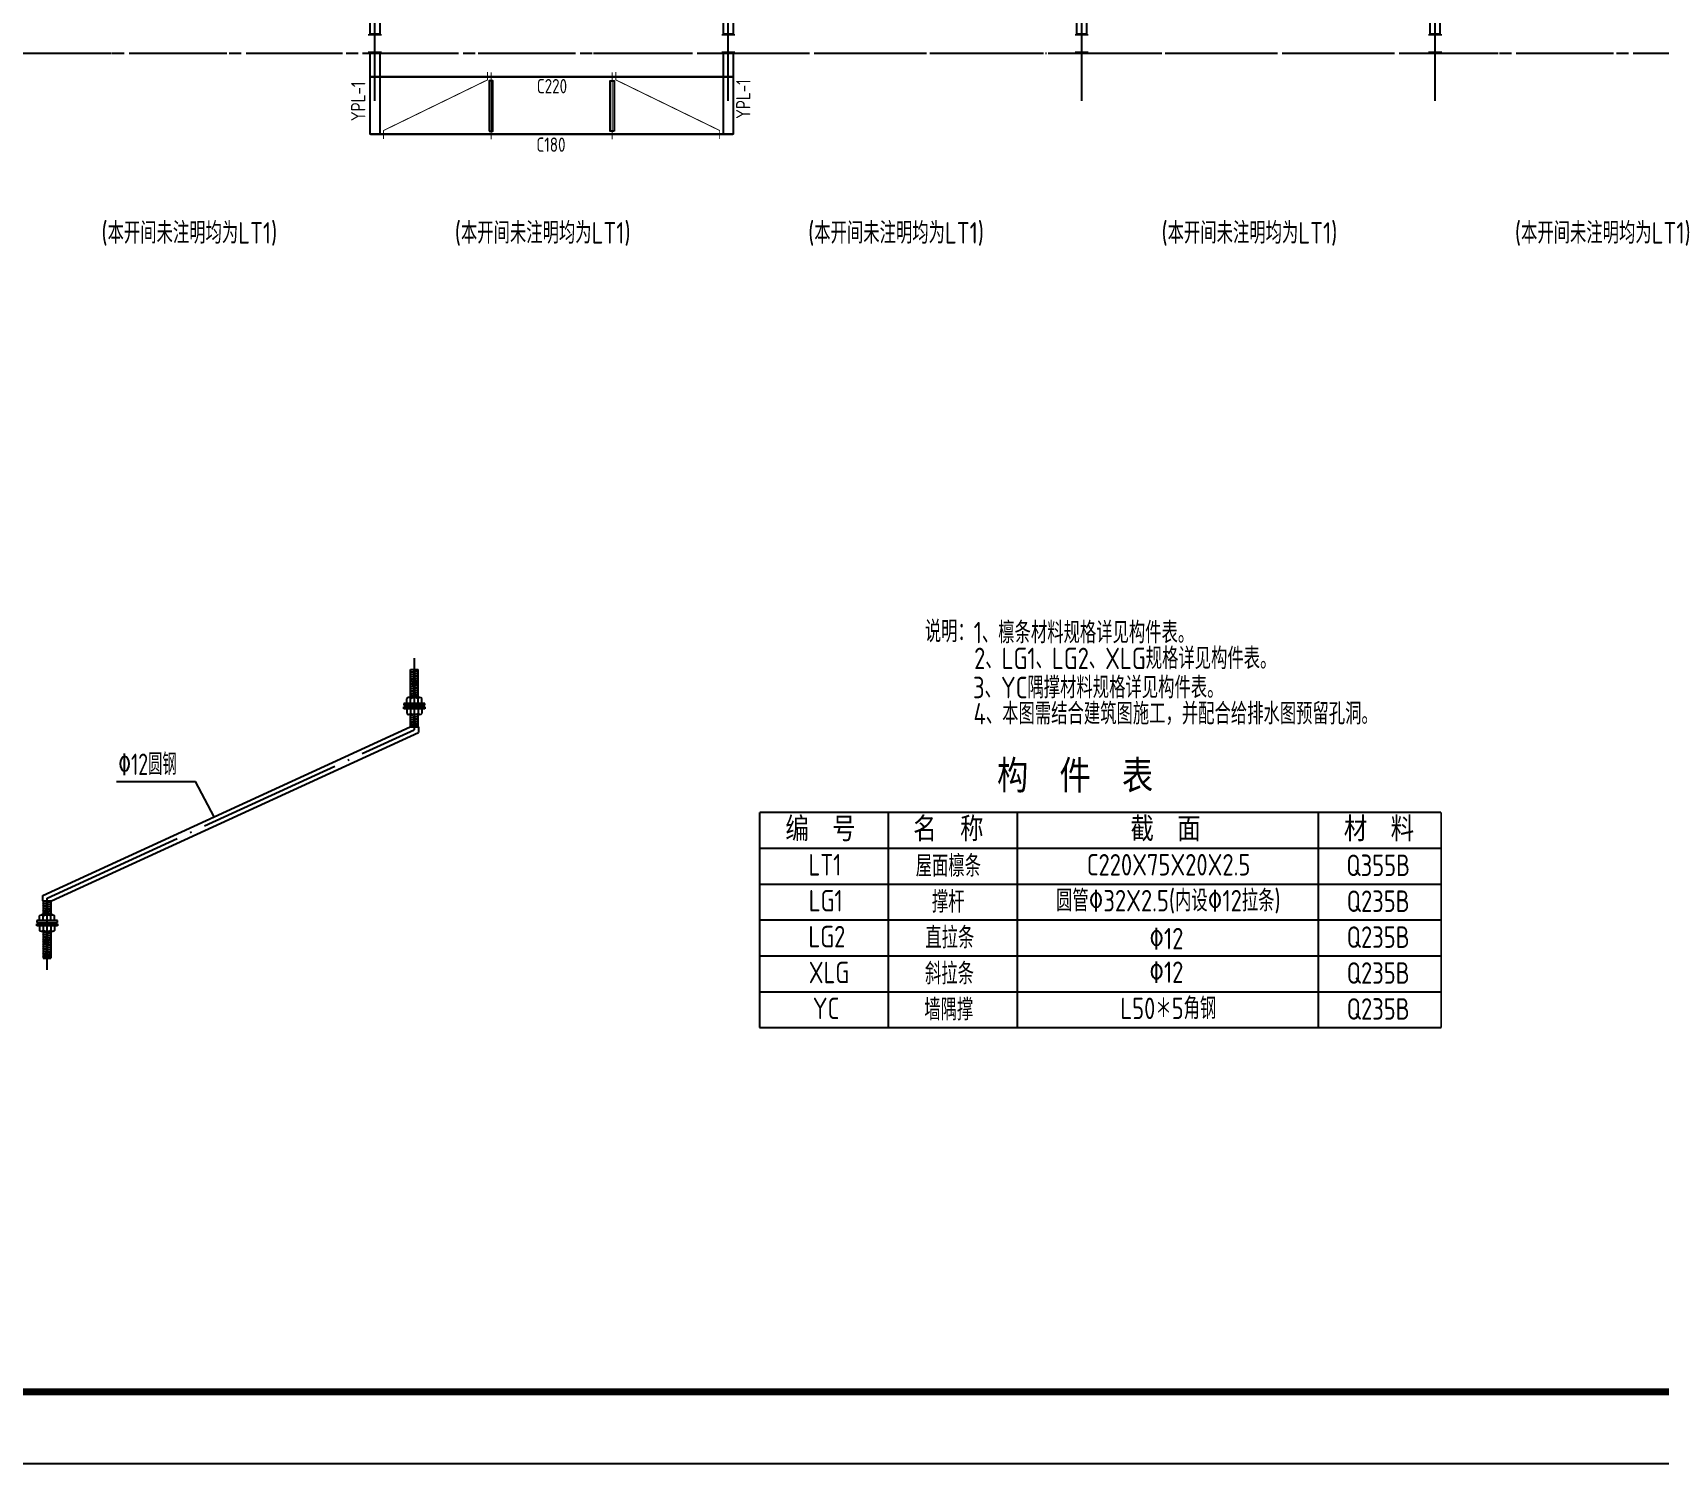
# Model space of a CAD drawing. Extents: x 8844666 to 9156203, y 1662182 to 2655606.
# Drawn here: x 8999219 to 9033289, y 1984432 to 2014410 of the extents above; entities that cross this region are included whole.
import ezdxf
from ezdxf.enums import TextEntityAlignment as Align

# ---------------------------------------------------------------- set-up
doc = ezdxf.new("R2010")
doc.units = 0
doc.header["$LTSCALE"] = 1000
doc.header["$MEASUREMENT"] = 0
doc.linetypes.add('DASH', pattern=[0.35, 0.25, -0.1])
doc.linetypes.add('DOTE', pattern=[2.42, 2, -0.2, 0.02, -0.2])
for name, color, linetype in [('10014', 150, 'CONTINUOUS'), ('DOTE', 8, 'DOTE'), ('PUB_TEXT', 7, 'CONTINUOUS'), ('PUB_TITLE', 4, 'CONTINUOUS'), ('支撑', 4, 'CONTINUOUS'), ('柱', 2, 'CONTINUOUS'), ('标注文字', 3, 'CONTINUOUS'), ('梁', 4, 'CONTINUOUS'), ('檩条', 150, 'CONTINUOUS'), ('檩条拉条', 1, 'CONTINUOUS')]:
    doc.layers.add(name, color=color, linetype=linetype)
doc.styles.add('-宋体', font='')
doc.styles.add('TSSD_DIMENSION', font='atssdeng.shx', dxfattribs={"width": 0.7, "bigfont": 'atssdchn.shx'})
doc.styles.add('TSSD_REIN', font='atssdeng.shx', dxfattribs={"width": 0.7, "bigfont": 'atssdchn.shx'})
doc.styles.get('-宋体').set_extended_font_data('SimSun')

msp = doc.modelspace()

# ---------------------------------------------------------------- hatches: boundary and pattern name
at = {"layer": '柱'}
for points in [[(9006529.3, 2013978.5), (9006249.3, 2013978.5), (9006249.3, 2014010.5), (9006377.3, 2014010.5), (9006377.3, 2014346.5), (9006249.3, 2014346.5), (9006249.3, 2014378.5), (9006529.3, 2014378.5), (9006529.3, 2014346.5), (9006401.3, 2014346.5), (9006401.3, 2014010.5), (9006529.3, 2014010.5)], [(9013929.3, 2013978.5), (9013649.3, 2013978.5), (9013649.3, 2014010.5), (9013777.3, 2014010.5), (9013777.3, 2014346.5), (9013649.3, 2014346.5), (9013649.3, 2014378.5), (9013929.3, 2014378.5), (9013929.3, 2014346.5), (9013801.3, 2014346.5), (9013801.3, 2014010.5), (9013929.3, 2014010.5)], [(9021329.3, 2013978.5), (9021049.3, 2013978.5), (9021049.3, 2014010.5), (9021177.3, 2014010.5), (9021177.3, 2014346.5), (9021049.3, 2014346.5), (9021049.3, 2014378.5), (9021329.3, 2014378.5), (9021329.3, 2014346.5), (9021201.3, 2014346.5), (9021201.3, 2014010.5), (9021329.3, 2014010.5)], [(9028729.3, 2013978.5), (9028449.3, 2013978.5), (9028449.3, 2014010.5), (9028577.3, 2014010.5), (9028577.3, 2014346.5), (9028449.3, 2014346.5), (9028449.3, 2014378.5), (9028729.3, 2014378.5), (9028729.3, 2014346.5), (9028601.3, 2014346.5), (9028601.3, 2014010.5), (9028729.3, 2014010.5)]]:
    msp.add_hatch(color=2, dxfattribs=at).paths.add_polyline_path(points)

# ---------------------------------------------------------------- linework, layer by layer
at = {"layer": '10014', "const_width": 50}
for points in [[(9013889.3, 2013478.5), (9006289.3, 2013478.5)], [(9013889.3, 2012278.5), (9006289.3, 2012278.5)]]:
    msp.add_lwpolyline(points, dxfattribs=at)
at = {"layer": 'DOTE'}
for p, q in [((9006389.3, 2012978.5), (9006389.3, 2062978.5)), ((9013789.3, 2012978.5), (9013789.3, 2062978.5)), ((9021189.3, 2012978.5), (9021189.3, 2062978.5)), ((9028589.3, 2012978.5), (9028589.3, 2062978.5)), ((8916589.3, 2013978.5), (9125789.3, 2013978.5))]:
    msp.add_line(p, q, dxfattribs=at)
at = {"layer": 'DOTE', "color": 8, "linetype": 'DOTE', "ltscale": 1.5}
for p, q in [((9007213.5, 2001304.5), (9007213.5, 1999803.6)), ((8999523.5, 1996276.1), (9007213.5, 1999803.6)), ((8999523.5, 1994775.3), (8999523.5, 1996276.1))]:
    msp.add_line(p, q, dxfattribs=at)
at = {"layer": 'PUB_TEXT', "color": 150}
for p, q in [((9017145.5, 1993561.7), (9017145.5, 1998075)), ((9019845.2, 1993561.7), (9019845.2, 1998075)), ((9026145.5, 1993561.7), (9026145.5, 1998075)), ((9014445.3, 1997322.7), (9028716.7, 1997322.7)), ((9014445.3, 1996570.5), (9028716.7, 1996570.5)), ((9014445.3, 1995818.3), (9028716.7, 1995818.3)), ((9014445.3, 1995818.3), (9028716.7, 1995818.3)), ((9014445.3, 1995818.3), (9028716.7, 1995818.3)), ((9014445.3, 1995818.3), (9028716.7, 1995818.3)), ((9014445.3, 1995066.1), (9028716.7, 1995066.1)), ((9014445.3, 1994313.9), (9028716.7, 1994313.9)), ((9014445.3, 1993561.7), (9028716.7, 1993561.7))]:
    msp.add_line(p, q, dxfattribs=at)
at = {"layer": 'PUB_TEXT', "color": 150, "const_width": 39.7}
for points in [[(9014445.3, 1993561.7), (9014445.3, 1998075)], [(9014445.3, 1998075), (9028716.7, 1998075)], [(9028716.7, 1993561.7), (9028716.7, 1998075)], [(9014445.3, 1993561.7), (9028716.7, 1993561.7)]]:
    msp.add_lwpolyline(points, dxfattribs=at)
at = {"layer": 'PUB_TITLE'}
msp.add_lwpolyline([(8903902.8, 1984431.6), (9156202.8, 1984431.6), (9156202.8, 2073531.6), (8903902.8, 2073531.6)], close=True, dxfattribs=at)
at = {"layer": 'PUB_TITLE', "const_width": 150}
msp.add_lwpolyline([(8907652.8, 1985931.6), (9154702.8, 1985931.6), (9154702.8, 2072031.6), (8907652.8, 2072031.6)], close=True, dxfattribs=at)
at = {"layer": '支撑', "linetype": 'Continuous'}
for p, q in [((9007123.4, 2001012), (9007303.5, 2001037)), ((9007133.4, 2001018.5), (9007123.4, 2001012)), ((9007133.4, 2001008.4), (9007123.4, 2001012)), ((9007123.4, 2000962), (9007303.5, 2000987)), ((9007133.4, 2000968.4), (9007123.4, 2000962)), ((9007133.4, 2000958.3), (9007123.4, 2000962)), ((9007133.4, 2000476.2), (9007133.4, 2001062.1)), ((9007133.4, 2001062.1), (9007293.5, 2001062.1)), ((9007133.4, 2001018.5), (9007293.5, 2001040.7)), ((9007133.4, 2001008.4), (9007293.5, 2001030.6)), ((9007133.4, 2000968.4), (9007293.5, 2000990.7)), ((9007133.4, 2000958.3), (9007293.5, 2000980.6)), ((9007293.5, 2000476.2), (9007293.5, 2001062.1)), ((9007303.5, 2001037), (9007293.5, 2001040.7)), ((9007293.5, 2001030.6), (9007303.5, 2001037)), ((9007303.5, 2000987), (9007293.5, 2000990.7)), ((9007293.5, 2000980.6), (9007303.5, 2000987)), ((9007123.4, 2000912), (9007303.5, 2000937)), ((9007133.4, 2000918.4), (9007123.4, 2000912)), ((9007133.4, 2000908.3), (9007123.4, 2000912)), ((9007123.4, 2000861.9), (9007303.5, 2000887)), ((9007133.4, 2000868.4), (9007123.4, 2000861.9)), ((9007133.4, 2000858.3), (9007123.4, 2000861.9)), ((9007123.4, 2000811.9), (9007303.5, 2000836.9)), ((9007133.4, 2000818.4), (9007123.4, 2000811.9)), ((9007133.4, 2000808.3), (9007123.4, 2000811.9)), ((9007123.4, 2000761.9), (9007303.5, 2000786.9)), ((9007133.4, 2000768.3), (9007123.4, 2000761.9)), ((9007133.4, 2000758.2), (9007123.4, 2000761.9)), ((9007123.4, 2000711.9), (9007303.5, 2000736.9)), ((9007133.4, 2000718.3), (9007123.4, 2000711.9)), ((9007133.4, 2000708.2), (9007123.4, 2000711.9)), ((9007123.4, 2000661.8), (9007303.5, 2000686.9)), ((9007133.4, 2000668.3), (9007123.4, 2000661.8)), ((9007133.4, 2000658.2), (9007123.4, 2000661.8)), ((9007123.4, 2000611.8), (9007303.5, 2000636.8)), ((9007133.4, 2000618.3), (9007123.4, 2000611.8)), ((9007133.4, 2000918.4), (9007293.5, 2000940.6)), ((9007133.4, 2000908.3), (9007293.5, 2000930.5)), ((9007133.4, 2000868.4), (9007293.5, 2000890.6)), ((9007133.4, 2000858.3), (9007293.5, 2000880.5)), ((9007133.4, 2000818.4), (9007293.5, 2000840.6)), ((9007133.4, 2000808.3), (9007293.5, 2000830.5)), ((9007133.4, 2000768.3), (9007293.5, 2000790.6)), ((9007133.4, 2000758.2), (9007293.5, 2000780.5)), ((9007133.4, 2000718.3), (9007293.5, 2000740.5)), ((9007133.4, 2000708.2), (9007293.5, 2000730.4)), ((9007133.4, 2000668.3), (9007293.5, 2000690.5)), ((9007133.4, 2000658.2), (9007293.5, 2000680.4)), ((9007133.4, 2000618.3), (9007293.5, 2000640.5)), ((9007133.4, 2000608.1), (9007293.5, 2000630.4)), ((9007303.5, 2000937), (9007293.5, 2000940.6)), ((9007293.5, 2000930.5), (9007303.5, 2000937)), ((9007303.5, 2000887), (9007293.5, 2000890.6)), ((9007293.5, 2000880.5), (9007303.5, 2000887)), ((9007303.5, 2000836.9), (9007293.5, 2000840.6)), ((9007293.5, 2000830.5), (9007303.5, 2000836.9)), ((9007303.5, 2000786.9), (9007293.5, 2000790.6)), ((9007293.5, 2000780.5), (9007303.5, 2000786.9)), ((9007303.5, 2000736.9), (9007293.5, 2000740.5)), ((9007293.5, 2000730.4), (9007303.5, 2000736.9)), ((9007303.5, 2000686.9), (9007293.5, 2000690.5)), ((9007293.5, 2000680.4), (9007303.5, 2000686.9)), ((9007303.5, 2000636.8), (9007293.5, 2000640.5)), ((9007293.5, 2000630.4), (9007303.5, 2000636.8)), ((9006995.2, 2000356.2), (9006995.2, 2000316.2)), ((9007431.8, 2000356.2), (9006995.2, 2000356.2)), ((9006995.2, 2000316.2), (9007431.8, 2000316.2)), ((9006995.2, 2000281.6), (9007431.8, 2000281.6)), ((9006995.2, 2000241.6), (9006995.2, 2000281.6)), ((9007055.2, 2000356.2), (9007055.2, 2000452.2)), ((9007332.2, 2000476.2), (9007094.8, 2000476.2)), ((9007133.4, 2000608.1), (9007123.4, 2000611.8)), ((9007123.4, 2000561.8), (9007303.5, 2000586.8)), ((9007133.4, 2000568.2), (9007123.4, 2000561.8)), ((9007133.4, 2000558.1), (9007123.4, 2000561.8)), ((9007123.4, 2000511.8), (9007303.5, 2000536.8)), ((9007133.4, 2000518.2), (9007123.4, 2000511.8)), ((9007133.4, 2000508.1), (9007123.4, 2000511.8)), ((9007133.4, 2000568.2), (9007293.5, 2000590.5)), ((9007133.4, 2000558.1), (9007293.5, 2000580.4)), ((9007133.4, 2000518.2), (9007293.5, 2000540.4)), ((9007133.4, 2000508.1), (9007293.5, 2000530.3)), ((9007133.4, 2000281.6), (9007133.4, 2000316.2)), ((9007134.3, 2000356.2), (9007134.3, 2000452.2)), ((9007191.5, 2000476.2), (9007293.5, 2000490.4)), ((9007227.9, 2000476.2), (9007303.5, 2000486.7)), ((9007264.2, 2000476.2), (9007293.5, 2000480.3)), ((9007292.6, 2000356.2), (9007292.6, 2000452.2)), ((9007303.5, 2000586.8), (9007293.5, 2000590.5)), ((9007293.5, 2000580.4), (9007303.5, 2000586.8)), ((9007303.5, 2000536.8), (9007293.5, 2000540.4)), ((9007293.5, 2000530.3), (9007303.5, 2000536.8)), ((9007303.5, 2000486.7), (9007293.5, 2000490.4)), ((9007293.5, 2000480.3), (9007303.5, 2000486.7)), ((9007293.5, 2000281.6), (9007293.5, 2000316.2)), ((9007371.7, 2000356.2), (9007371.7, 2000452.2)), ((9007431.8, 2000316.2), (9007431.8, 2000356.2)), ((9007431.8, 2000281.6), (9007431.8, 2000241.6)), ((9007431.8, 2000241.6), (9006995.2, 2000241.6)), ((9007055.2, 2000241.6), (9007055.2, 2000145.6)), ((9007332.2, 2000121.5), (9007094.8, 2000121.5)), ((9007123.4, 2000111.5), (9007195.5, 2000121.5)), ((9007133.4, 2000118), (9007123.4, 2000111.5)), ((9007133.4, 2000107.9), (9007123.4, 2000111.5)), ((9007123.4, 2000061.5), (9007303.5, 2000086.5)), ((9007133.4, 2000068), (9007123.4, 2000061.5)), ((9007133.4, 2000057.9), (9007123.4, 2000061.5)), ((9007123.4, 2000011.5), (9007303.5, 2000036.5)), ((9007133.4, 2000017.9), (9007123.4, 2000011.5)), ((9007133.4, 2000007.8), (9007123.4, 2000011.5)), ((9007123.4, 1999961.5), (9007303.5, 1999986.5)), ((9007133.4, 1999967.9), (9007123.4, 1999961.5)), ((9007133.4, 1999957.8), (9007123.4, 1999961.5)), ((9007123.4, 1999911.4), (9007303.5, 1999936.4)), ((9007133.4, 2000118), (9007159.1, 2000121.5)), ((9007133.4, 2000107.9), (9007231.8, 2000121.5)), ((9007133.4, 1999861.4), (9007133.4, 2000121.5)), ((9007133.4, 2000068), (9007293.5, 2000090.2)), ((9007133.4, 2000057.9), (9007293.5, 2000080.1)), ((9007133.4, 2000017.9), (9007293.5, 2000040.2)), ((9007133.4, 2000007.8), (9007293.5, 2000030.1)), ((9007133.4, 1999967.9), (9007293.5, 1999990.1)), ((9007133.4, 1999957.8), (9007293.5, 1999980)), ((9007133.4, 1999917.9), (9007293.5, 1999940.1)), ((9007134.3, 2000241.6), (9007134.3, 2000145.6)), ((9007292.6, 2000241.6), (9007292.6, 2000145.6)), ((9007293.5, 1999861.4), (9007293.5, 2000121.5)), ((9007303.5, 2000086.5), (9007293.5, 2000090.2)), ((9007293.5, 2000080.1), (9007303.5, 2000086.5)), ((9007303.5, 2000036.5), (9007293.5, 2000040.2)), ((9007293.5, 2000030.1), (9007303.5, 2000036.5)), ((9007303.5, 1999986.5), (9007293.5, 1999990.1)), ((9007293.5, 1999980), (9007303.5, 1999986.5)), ((9007303.5, 1999936.4), (9007293.5, 1999940.1)), ((9007293.5, 1999930), (9007303.5, 1999936.4)), ((9007371.7, 2000241.6), (9007371.7, 2000145.6)), ((8999433.5, 1996333.9), (9007123.4, 1999861.4)), ((8999613.6, 1996218.4), (9007303.5, 1999745.9)), ((9007133.4, 1999917.9), (9007123.4, 1999911.4)), ((9007133.4, 1999907.8), (9007123.4, 1999911.4)), ((9007123.4, 1999861.4), (9007303.5, 1999861.4)), ((9007133.4, 1999907.8), (9007293.5, 1999930)), ((9007133.4, 1999867.8), (9007293.5, 1999890.1)), ((9007133.4, 1999862.8), (9007303.5, 1999886.4)), ((9007159.8, 1999861.4), (9007293.5, 1999880)), ((9007303.5, 1999886.4), (9007293.5, 1999890.1)), ((9007293.5, 1999880), (9007303.5, 1999886.4)), ((9007303.5, 1999861.4), (9007303.5, 1999745.9)), ((8999433.5, 1996218.4), (8999433.5, 1996333.9)), ((8999443.5, 1996211.9), (8999433.5, 1996218.4)), ((8999433.5, 1996218.4), (8999613.6, 1996193.4)), ((8999433.5, 1996218.4), (8999613.6, 1996218.4)), ((8999443.5, 1996218.4), (8999443.5, 1995928.2)), ((8999443.5, 1996211.9), (8999603.6, 1996189.7)), ((8999469.8, 1996218.4), (8999603.6, 1996199.8)), ((8999603.6, 1996218.4), (8999603.6, 1995928.2)), ((8999603.6, 1996199.8), (8999613.6, 1996193.4)), ((8999613.6, 1996193.4), (8999603.6, 1996189.7)), ((8999365.3, 1995808.2), (8999365.3, 1995904.2)), ((8999642.2, 1995928.2), (8999404.8, 1995928.2)), ((8999443.5, 1996172), (8999433.5, 1996168.4)), ((8999443.5, 1996161.9), (8999433.5, 1996168.4)), ((8999433.5, 1996168.4), (8999613.6, 1996143.3)), ((8999443.5, 1996122), (8999433.5, 1996118.3)), ((8999443.5, 1996111.9), (8999433.5, 1996118.3)), ((8999433.5, 1996118.3), (8999613.6, 1996093.3)), ((8999443.5, 1996072), (8999433.5, 1996068.3)), ((8999443.5, 1996061.9), (8999433.5, 1996068.3)), ((8999433.5, 1996068.3), (8999613.6, 1996043.3)), ((8999443.5, 1996021.9), (8999433.5, 1996018.3)), ((8999433.5, 1996018.3), (8999613.6, 1995993.3)), ((8999443.5, 1996011.8), (8999433.5, 1996018.3)), ((8999443.5, 1995971.9), (8999433.5, 1995968.2)), ((8999433.5, 1995968.2), (8999613.6, 1995943.2)), ((8999443.5, 1995961.8), (8999433.5, 1995968.2)), ((8999443.5, 1996172), (8999603.6, 1996149.8)), ((8999443.5, 1996161.9), (8999603.6, 1996139.7)), ((8999443.5, 1996122), (8999603.6, 1996099.8)), ((8999443.5, 1996111.9), (8999603.6, 1996089.7)), ((8999443.5, 1996072), (8999603.6, 1996049.7)), ((8999443.5, 1996061.9), (8999603.6, 1996039.6)), ((8999443.5, 1996021.9), (8999603.6, 1995999.7)), ((8999443.5, 1996011.8), (8999603.6, 1995989.6)), ((8999443.5, 1995971.9), (8999603.6, 1995949.7)), ((8999443.5, 1995961.8), (8999603.6, 1995939.6)), ((8999444.4, 1995808.2), (8999444.4, 1995904.2)), ((8999602.7, 1995808.2), (8999602.7, 1995904.2)), ((8999603.6, 1996149.8), (8999613.6, 1996143.3)), ((8999613.6, 1996143.3), (8999603.6, 1996139.7)), ((8999603.6, 1996099.8), (8999613.6, 1996093.3)), ((8999613.6, 1996093.3), (8999603.6, 1996089.7)), ((8999603.6, 1996049.7), (8999613.6, 1996043.3)), ((8999613.6, 1996043.3), (8999603.6, 1996039.6)), ((8999603.6, 1995999.7), (8999613.6, 1995993.3)), ((8999613.6, 1995993.3), (8999603.6, 1995989.6)), ((8999603.6, 1995949.7), (8999613.6, 1995943.2)), ((8999613.6, 1995943.2), (8999603.6, 1995939.6)), ((8999681.8, 1995808.2), (8999681.8, 1995904.2)), ((8999305.3, 1995808.2), (8999305.3, 1995768.1)), ((8999741.8, 1995808.2), (8999305.3, 1995808.2)), ((8999305.3, 1995768.1), (8999741.8, 1995768.1)), ((8999305.3, 1995733.6), (8999741.8, 1995733.6)), ((8999305.3, 1995693.6), (8999305.3, 1995733.6)), ((8999741.8, 1995693.6), (8999305.3, 1995693.6)), ((8999365.3, 1995693.6), (8999365.3, 1995597.5)), ((8999642.2, 1995573.5), (8999404.8, 1995573.5)), ((8999443.5, 1995571.7), (8999433.5, 1995568)), ((8999443.5, 1995561.6), (8999433.5, 1995568)), ((8999433.5, 1995568), (8999613.6, 1995543)), ((8999443.5, 1995521.7), (8999433.5, 1995518)), ((8999443.5, 1995511.6), (8999433.5, 1995518)), ((8999433.5, 1995518), (8999613.6, 1995493)), ((8999443.5, 1995768.1), (8999443.5, 1995733.6)), ((8999443.5, 1995573.5), (8999443.5, 1995017.7)), ((8999443.5, 1995571.7), (8999603.6, 1995549.5)), ((8999443.5, 1995561.6), (8999603.6, 1995539.4)), ((8999443.5, 1995521.7), (8999603.6, 1995499.4)), ((8999443.5, 1995511.6), (8999603.6, 1995489.3)), ((8999444.4, 1995693.6), (8999444.4, 1995597.5)), ((8999602.7, 1995693.6), (8999602.7, 1995597.5)), ((8999603.6, 1995768.1), (8999603.6, 1995733.6)), ((8999603.6, 1995573.5), (8999603.6, 1995017.7)), ((8999603.6, 1995549.5), (8999613.6, 1995543)), ((8999613.6, 1995543), (8999603.6, 1995539.4)), ((8999681.8, 1995693.6), (8999681.8, 1995597.5)), ((8999741.8, 1995768.1), (8999741.8, 1995808.2)), ((8999741.8, 1995733.6), (8999741.8, 1995693.6)), ((8999443.5, 1995471.6), (8999433.5, 1995468)), ((8999443.5, 1995461.5), (8999433.5, 1995468)), ((8999433.5, 1995468), (8999613.6, 1995443)), ((8999443.5, 1995421.6), (8999433.5, 1995417.9)), ((8999443.5, 1995411.5), (8999433.5, 1995417.9)), ((8999433.5, 1995417.9), (8999613.6, 1995392.9)), ((8999443.5, 1995371.6), (8999433.5, 1995367.9)), ((8999443.5, 1995361.5), (8999433.5, 1995367.9)), ((8999433.5, 1995367.9), (8999613.6, 1995342.9)), ((8999443.5, 1995321.6), (8999433.5, 1995317.9)), ((8999443.5, 1995311.4), (8999433.5, 1995317.9)), ((8999433.5, 1995317.9), (8999613.6, 1995292.9)), ((8999443.5, 1995271.5), (8999433.5, 1995267.9)), ((8999443.5, 1995261.4), (8999433.5, 1995267.9)), ((8999433.5, 1995267.9), (8999613.6, 1995242.8)), ((8999443.5, 1995221.5), (8999433.5, 1995217.8)), ((8999443.5, 1995211.4), (8999433.5, 1995217.8)), ((8999433.5, 1995217.8), (8999613.6, 1995192.8)), ((8999443.5, 1995171.5), (8999433.5, 1995167.8)), ((8999443.5, 1995161.4), (8999433.5, 1995167.8)), ((8999433.5, 1995167.8), (8999613.6, 1995142.8)), ((8999443.5, 1995471.6), (8999603.6, 1995449.4)), ((8999443.5, 1995461.5), (8999603.6, 1995439.3)), ((8999443.5, 1995421.6), (8999603.6, 1995399.4)), ((8999443.5, 1995411.5), (8999603.6, 1995389.3)), ((8999443.5, 1995371.6), (8999603.6, 1995349.3)), ((8999443.5, 1995361.5), (8999603.6, 1995339.2)), ((8999443.5, 1995321.6), (8999603.6, 1995299.3)), ((8999443.5, 1995311.4), (8999603.6, 1995289.2)), ((8999443.5, 1995271.5), (8999603.6, 1995249.3)), ((8999443.5, 1995261.4), (8999603.6, 1995239.2)), ((8999443.5, 1995221.5), (8999603.6, 1995199.3)), ((8999443.5, 1995211.4), (8999603.6, 1995189.2)), ((8999443.5, 1995171.5), (8999603.6, 1995149.2)), ((8999443.5, 1995161.4), (8999603.6, 1995139.1)), ((8999603.6, 1995499.4), (8999613.6, 1995493)), ((8999613.6, 1995493), (8999603.6, 1995489.3)), ((8999603.6, 1995449.4), (8999613.6, 1995443)), ((8999613.6, 1995443), (8999603.6, 1995439.3)), ((8999603.6, 1995399.4), (8999613.6, 1995392.9)), ((8999613.6, 1995392.9), (8999603.6, 1995389.3)), ((8999603.6, 1995349.3), (8999613.6, 1995342.9)), ((8999613.6, 1995342.9), (8999603.6, 1995339.2)), ((8999603.6, 1995299.3), (8999613.6, 1995292.9)), ((8999613.6, 1995292.9), (8999603.6, 1995289.2)), ((8999603.6, 1995249.3), (8999613.6, 1995242.8)), ((8999613.6, 1995242.8), (8999603.6, 1995239.2)), ((8999603.6, 1995199.3), (8999613.6, 1995192.8)), ((8999613.6, 1995192.8), (8999603.6, 1995189.2)), ((8999443.5, 1995121.4), (8999433.5, 1995117.8)), ((8999443.5, 1995111.3), (8999433.5, 1995117.8)), ((8999433.5, 1995117.8), (8999613.6, 1995092.8)), ((8999443.5, 1995071.4), (8999433.5, 1995067.8)), ((8999443.5, 1995061.3), (8999433.5, 1995067.8)), ((8999433.5, 1995067.8), (8999613.6, 1995042.7)), ((8999443.5, 1995121.4), (8999603.6, 1995099.2)), ((8999443.5, 1995111.3), (8999603.6, 1995089.1)), ((8999443.5, 1995071.4), (8999603.6, 1995049.2)), ((8999443.5, 1995061.3), (8999603.6, 1995039.1)), ((8999443.5, 1995017.7), (8999603.6, 1995017.7)), ((8999603.6, 1995149.2), (8999613.6, 1995142.8)), ((8999613.6, 1995142.8), (8999603.6, 1995139.1)), ((8999603.6, 1995099.2), (8999613.6, 1995092.8)), ((8999613.6, 1995092.8), (8999603.6, 1995089.1)), ((8999603.6, 1995049.2), (8999613.6, 1995042.7)), ((8999613.6, 1995042.7), (8999603.6, 1995039.1))]:
    msp.add_line(p, q, dxfattribs=at)
for centre, major_axis, start_param, end_param in [((9007094.8, 2000431.6), (44.5, 2.4), 0.4253071, 2.608559), ((9007213.5, 2000333.9), (-142.4, 0), 4.1227787, 5.3019992), ((9007332.2, 2000431.6), (44.5, 2.4), 0.4253071, 2.608559), ((9007094.8, 2000166.1), (-44.5, 2.4), 0.5330336, 2.7162856), ((9007213.5, 2000263.9), (-142.4, 0), 0.9811861, 2.1604066), ((9007332.2, 2000166.1), (-44.5, 2.4), 0.5330336, 2.7162856)]:
    msp.add_ellipse(centre, major_axis=major_axis, ratio=1, start_param=start_param, end_param=end_param, dxfattribs=at)
at = {"layer": '支撑', "linetype": 'Continuous', "extrusion": (0, 0, -1)}
for centre, major_axis, start_param, end_param in [((8999404.8, 1995883.6), (44.6, 0.2), 3.6243765, 5.8076284), ((8999523.5, 1995785.9), (-142.4, 0.2), 0.9799809, 2.1592014), ((8999642.2, 1995883.6), (44.6, 0.2), 3.6243765, 5.8076284), ((8999404.8, 1995618.1), (-44.6, 0.2), 3.6171497, 5.8004016), ((8999523.5, 1995715.9), (-142.4, 0.9), 4.1162597, 5.2954802), ((8999642.2, 1995618.1), (44.6, 0), 0.4791704, 2.6624223)]:
    msp.add_ellipse(centre, major_axis=major_axis, ratio=1, start_param=start_param, end_param=end_param, dxfattribs=at)
at = {"layer": '柱', "color": 2, "const_width": 5}
for points in [[(9006529.3, 2013978.5), (9006249.3, 2013978.5), (9006249.3, 2014010.5), (9006377.3, 2014010.5), (9006377.3, 2014346.5), (9006249.3, 2014346.5), (9006249.3, 2014378.5), (9006529.3, 2014378.5), (9006529.3, 2014346.5), (9006401.3, 2014346.5), (9006401.3, 2014010.5), (9006529.3, 2014010.5)], [(9013929.3, 2013978.5), (9013649.3, 2013978.5), (9013649.3, 2014010.5), (9013777.3, 2014010.5), (9013777.3, 2014346.5), (9013649.3, 2014346.5), (9013649.3, 2014378.5), (9013929.3, 2014378.5), (9013929.3, 2014346.5), (9013801.3, 2014346.5), (9013801.3, 2014010.5), (9013929.3, 2014010.5)], [(9021329.3, 2013978.5), (9021049.3, 2013978.5), (9021049.3, 2014010.5), (9021177.3, 2014010.5), (9021177.3, 2014346.5), (9021049.3, 2014346.5), (9021049.3, 2014378.5), (9021329.3, 2014378.5), (9021329.3, 2014346.5), (9021201.3, 2014346.5), (9021201.3, 2014010.5), (9021329.3, 2014010.5)], [(9028729.3, 2013978.5), (9028449.3, 2013978.5), (9028449.3, 2014010.5), (9028577.3, 2014010.5), (9028577.3, 2014346.5), (9028449.3, 2014346.5), (9028449.3, 2014378.5), (9028729.3, 2014378.5), (9028729.3, 2014346.5), (9028601.3, 2014346.5), (9028601.3, 2014010.5), (9028729.3, 2014010.5)]]:
    msp.add_lwpolyline(points, close=True, dxfattribs=at)
at = {"layer": '标注文字'}
for p in [(9000978.4, 1998720.1), (9003019, 1997978.6)]:
    msp.add_line(p, (9002628.5, 1998720.1), dxfattribs=at)
at = {"layer": '梁'}
for points in [[(9006289.3, 2061578.5), (9006489.3, 2061578.5), (9006489.3, 2014378.5), (9006289.3, 2014378.5)], [(9013689.3, 2061578.5), (9013889.3, 2061578.5), (9013889.3, 2014378.5), (9013689.3, 2014378.5)], [(9021089.3, 2061578.5), (9021289.3, 2061578.5), (9021289.3, 2014378.5), (9021089.3, 2014378.5)], [(9028489.3, 2049578.5), (9028689.3, 2049578.5), (9028689.3, 2014378.5), (9028489.3, 2014378.5)]]:
    msp.add_lwpolyline(points, close=True, dxfattribs=at)
at = {"layer": '梁', "color": 5}
for points in [[(9006289.3, 2013978.5), (9006489.3, 2013978.5), (9006489.3, 2012278.5), (9006289.3, 2012278.5)], [(9013689.3, 2013978.5), (9013889.3, 2013978.5), (9013889.3, 2012278.5), (9013689.3, 2012278.5)]]:
    msp.add_lwpolyline(points, close=True, dxfattribs=at)
at = {"layer": '檩条', "linetype": 'DASH'}
msp.add_lwpolyline([(8917589.3, 2013978.5), (9124789.3, 2013978.5)], dxfattribs=at)
at = {"layer": '檩条拉条', "color": 1, "const_width": 20}
for points in [[(9006570.4, 2012180.1), (9006570.4, 2012357.2), (9008747.2, 2013417.7), (9008747.2, 2013585.1)], [(9008821, 2013576.6), (9008821, 2012175.3)], [(9011357.7, 2013576.6), (9011357.7, 2012175.3)], [(9013608.3, 2012180.1), (9013608.3, 2012357.2), (9011431.5, 2013417.7), (9011431.5, 2013585.1)]]:
    msp.add_lwpolyline(points, dxfattribs=at)
at = {"layer": '檩条拉条', "color": 3}
for points in [[(9008781.1, 2012342.1), (9008861.1, 2012342.1), (9008861, 2013399.6), (9008781, 2013399.6)], [(9011397.6, 2012342.1), (9011317.6, 2012342.1), (9011317.7, 2013399.6), (9011397.7, 2013399.6)]]:
    msp.add_lwpolyline(points, close=True, dxfattribs=at)

# ---------------------------------------------------------------- texts
at = {"layer": 'PUB_TEXT', "style": 'TSSD_DIMENSION', "width": 0.8}
for s, p in [('说明：', (9017905.1, 2001637)), ('1、檩条材料规格详见构件表。', (9018928.1, 2001613.8)), ('2、LG1、LG2、XLG规格详见构件表。', (9018937.4, 2001072.7)), ('3、YC隅撑材料规格详见构件表。', (9018914.9, 2000462.4)), ('4、本图需结合建筑图施工，并配合给排水图预留孔洞。', (9018924.2, 1999914))]:
    msp.add_text(s, height=450, dxfattribs=at).set_placement(p)
at = {"layer": 'PUB_TEXT', "color": 150, "width": 0.8}
for s, height, style, p in [('构  件  表', 600, '-宋体', (9019416.2, 1998553.1)), ('编  号', 450, '-宋体', (9014984.6, 1997515.3)), ('名  称', 450, '-宋体', (9017661.1, 1997515.3)), ('截  面', 450, '-宋体', (9022211.1, 1997515.3)), ('材  料', 450, '-宋体', (9026679, 1997515.3)), ('屋面檩条', 450, 'TSSD_REIN', (9017713.3, 1996724.6)), ('LT1', 450, 'TSSD_REIN', (9015467.7, 1996749.4)), ('LG1', 450, 'TSSD_REIN', (9015473.2, 1995997.1)), ('撑杆', 450, 'TSSD_REIN', (9018053, 1995972.4)), ('LG2 ', 450, 'TSSD_REIN', (9015466.3, 1995244.9)), ('直拉条', 450, 'TSSD_REIN', (9017914.7, 1995220.1)), ('XLG', 450, 'TSSD_REIN', (9015474.3, 1994492.7)), ('斜拉条', 450, 'TSSD_REIN', (9017907.8, 1994467.9)), ('YC', 450, 'TSSD_REIN', (9015558.6, 1993740.5)), ('墙隅撑', 450, 'TSSD_REIN', (9017892.6, 1993715.7))]:
    msp.add_text(s, height=height, dxfattribs=dict(at, style=style)).set_placement(p)
at = {"layer": 'PUB_TEXT', "color": 150, "style": 'TSSD_REIN', "width": 0.8}
for s, p in [('C220X75X20X2.5', (9023008.8, 1996749.4)), ('Q355B', (9027398.8, 1996738)), ('圆管%%13032X2.5(内设%%13012拉条)', (9023003.5, 1995997.1)), ('Q235B', (9027398.8, 1995985.8)), ('%%13012', (9022961.8, 1995201.9)), ('Q235B', (9027398.8, 1995233.6)), ('%%13012', (9022961.8, 1994498.9)), ('Q235B', (9027398.8, 1994481.4)), ('L50＊5角钢', (9023003.5, 1993740.5)), ('Q235B', (9027398.8, 1993729.1))]:
    msp.add_text(s, height=450, dxfattribs=at).set_placement(p, align=Align.CENTER)
at = {"layer": '标注文字', "style": 'TSSD_REIN', "width": 0.8}
for s, p in [('C220', (9009779.5, 2013136)), ('C180', (9009771.5, 2011910.5))]:
    msp.add_text(s, height=300, dxfattribs=at).set_placement(p)
at = {"layer": '标注文字', "color": 6, "style": 'TSSD_REIN', "width": 0.8}
for p in [(9000661.4, 2009987.6), (9008061.4, 2009987.6), (9015461.4, 2009987.6), (9022861.4, 2009987.6), (9030261.4, 2009987.6)]:
    msp.add_text('(本开间未注明均为LT1)', height=450, dxfattribs=at).set_placement(p)
at = {"layer": '标注文字', "color": 0, "style": 'TSSD_REIN', "width": 0.7}
msp.add_text('%%13012圆钢', height=450.43, dxfattribs=at).set_placement((9001011.7, 1998854.9))
at = {"layer": '梁', "color": 5, "style": 'TSSD_REIN', "width": 0.8}
for p in [(9006188.3, 2012552), (9014252, 2012599.4)]:
    msp.add_text('YPL-1', height=300, rotation=90, dxfattribs=at).set_placement(p)

doc.saveas('drawing.dxf')
